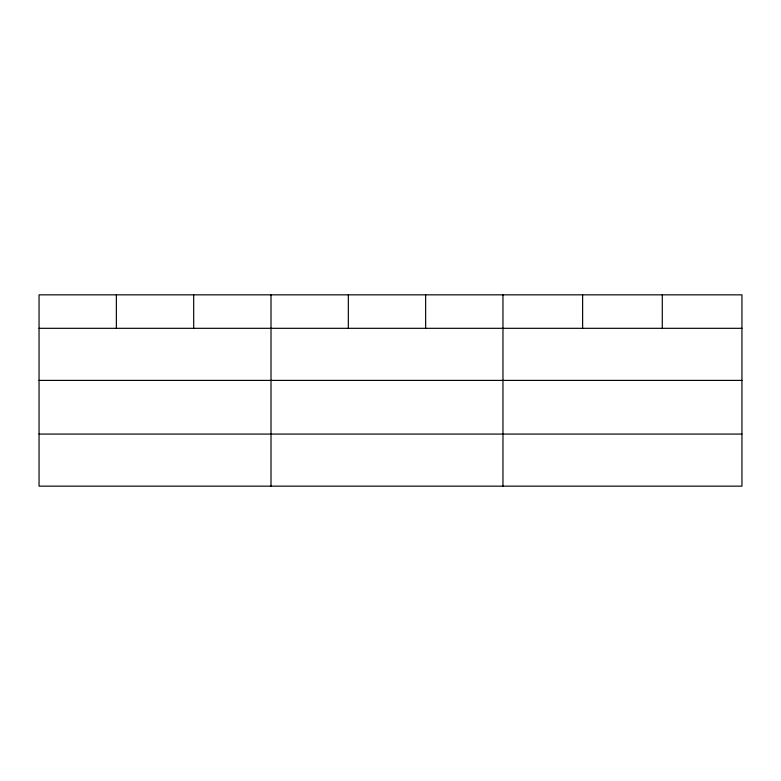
<?xml version="1.0" encoding="UTF-8"?>
<svg xmlns="http://www.w3.org/2000/svg" width="781" height="781" viewBox="0 0 781 781"><rect width="100%" height="100%" fill="white"/><g stroke="black" fill="none" stroke-linecap="round" stroke-linejoin="round"><path stroke-width="1.17" d="M741.95 380.406L741.95 294.837L39.05 294.837L39.05 486.163L741.95 486.163L741.95 380.406L39.05 380.406M39.05 328.313L741.95 328.313M39.05 434.07L741.95 434.07M662.288 294.837L662.288 328.313M582.626 294.837L582.626 328.313M502.964 294.837L502.964 486.163M425.645 294.837L425.645 328.313M348.326 294.837L348.326 328.313M271.007 294.837L271.007 486.163M193.688 294.837L193.688 328.313M116.369 294.837L116.369 328.313"/></g></svg>
